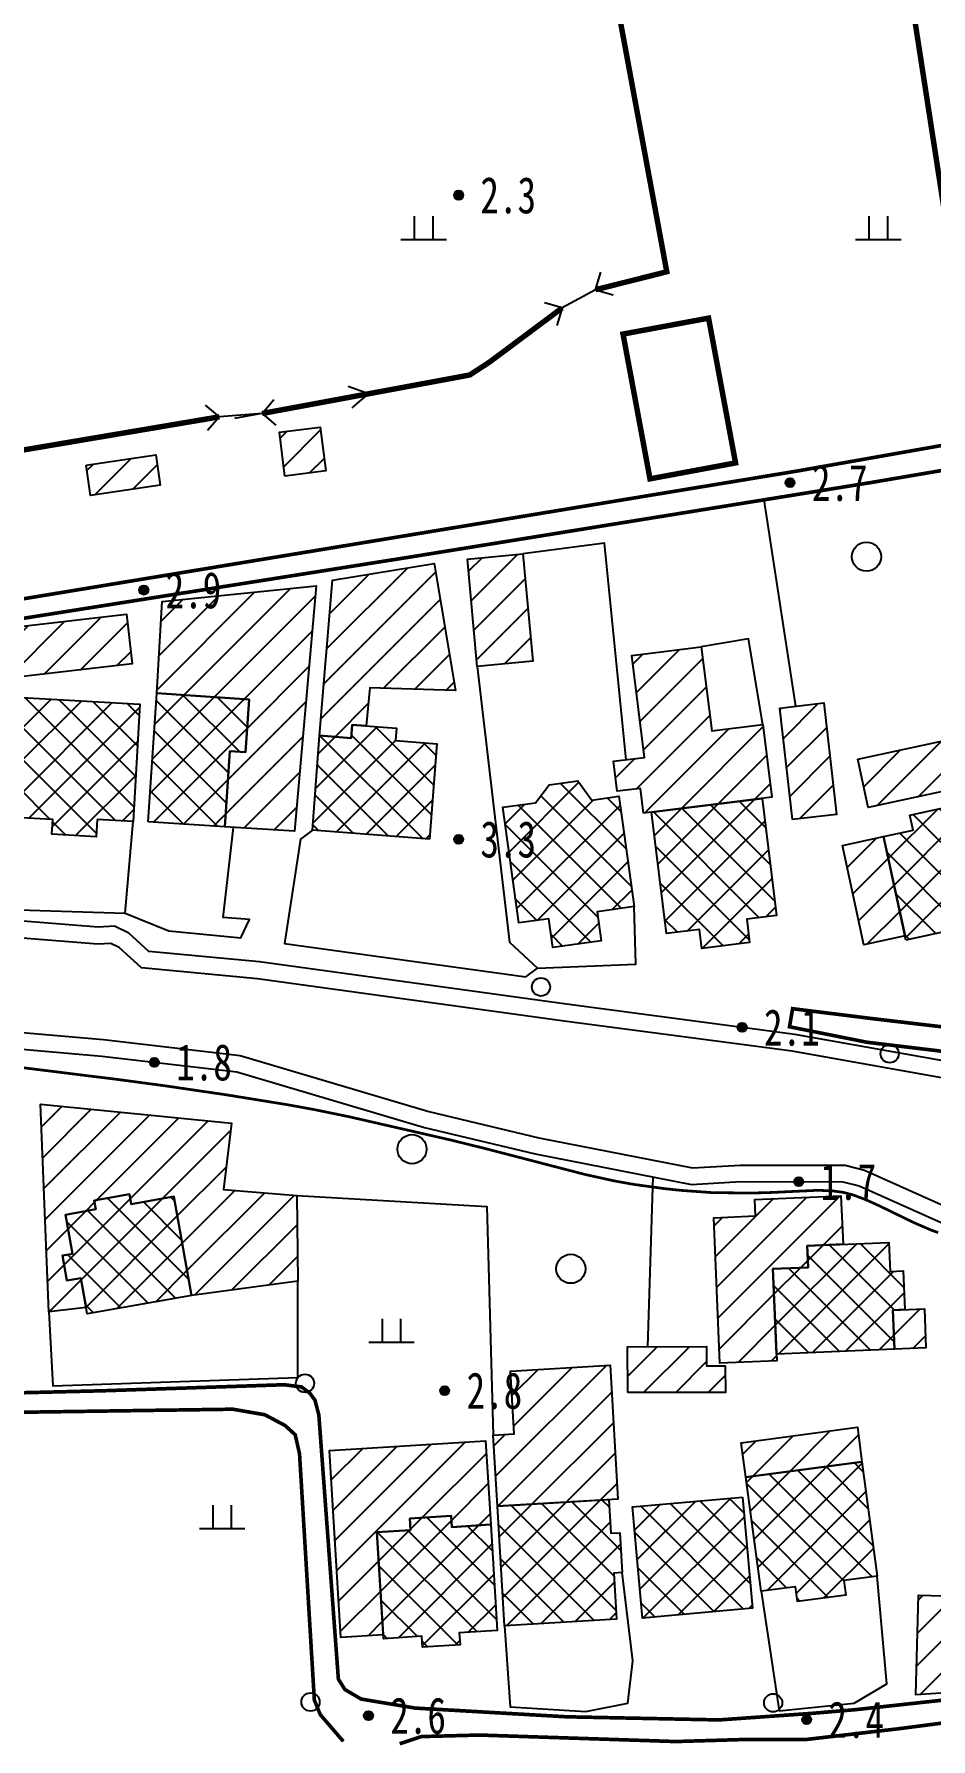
# Model space of a CAD drawing. Header units: metres. Extents: x 494039 to 619385, y 3351420 to 3402703.
# Drawn here: x 589302.3 to 589400.9, y 3392896.5 to 3393084 of the extents above; entities that cross this region are included whole.
import ezdxf
from ezdxf.enums import TextEntityAlignment as Align

# ---------------------------------------------------------------- set-up
doc = ezdxf.new("R2010")
doc.units = ezdxf.units.M
for name, pattern in [('2180', [0]), ('2430', [0]), ('2450', [0]), ('8522', [0]), ('9610', [0])]:
    doc.linetypes.add(name, pattern=pattern)
for name, color, linetype in [('210100', 130, 'Continuous'), ('220200', 130, 'Continuous'), ('220900', 130, '2180'), ('261301', 141, 'Continuous'), ('310300', 8, 'Continuous'), ('310500', 8, 'Continuous'), ('380201', 8, '2430'), ('380202', 8, '2450'), ('420500', 8, 'Continuous'), ('510301', 8, 'Continuous'), ('720100', 8, 'Continuous'), ('760202', 8, '8522'), ('810100', 8, '9610'), ('810302', 8, 'Continuous'), ('810501', 8, 'Continuous')]:
    doc.layers.add(name, color=color, linetype=linetype)
doc.layers.add('710101', color=8, linetype='Continuous', lineweight=0)
pattern_1 = [(45, (0, 0), (-1.767766953, 1.767766953), []), (135, (0, 0), (-1.767766953, -1.767766953), [])]
pattern_2 = [(45, (0, 0), (-1.767766953, 1.767766953), [])]

# ---------------------------------------------------------------- blocks, each defined once
blk = doc.blocks.new('gc170')
at = {"linetype": 'Continuous'}
blk.add_circle((0, 0), 0.5, dxfattribs=at)
blk = doc.blocks.new('gu')
at = {"flags": 128}
for points in [[(3.75, 0), (-3.75, 0)], [(2.711, -0.6), (3.75, 0), (3.75, 0), (2.711, 0.6)]]:
    blk.add_lwpolyline(points, dxfattribs=at)
blk = doc.blocks.new('p_point')
for radius in [0.25, 0.2, 0.15, 0.1, 0.05]:
    blk.add_circle((0, 0), radius)
blk.add_point((0, 0))
blk = doc.blocks.new('vm')
at = {"linetype": 'Continuous'}
for p, q in [((-0.5, 0), (-0.5, 1.3)), ((0.5, 1.3), (0.5, 0)), ((1.25, 0), (-1.25, 0))]:
    blk.add_line(p, q, dxfattribs=at)
blk = doc.blocks.new('v1')
blk.add_circle((0, 0), 0.8)
blk = doc.blocks.new('1-3&1-4')
at = {"layer": '310300', "linetype": 'Continuous'}
h = blk.add_hatch(dxfattribs=at)
h.set_pattern_fill('ANSI31', color=8, scale=20, style=0)
h.set_pattern_definition(pattern_2)
h.paths.add_polyline_path([(589329.8661, 3393035.3798), (589329.2613, 3393040.211), (589333.755, 3393040.7736), (589334.3599, 3393035.9424)])
h = blk.add_hatch(dxfattribs=at)
h.set_pattern_fill('ANSI31', color=8, scale=20, style=0)
h.set_pattern_definition(pattern_2)
h.paths.add_polyline_path([(589308.0042, 3393036.5633), (589315.6514, 3393037.7011), (589316.1441, 3393034.3897), (589308.4969, 3393033.2519)])
h = blk.add_hatch(dxfattribs=at)
h.set_pattern_fill('ANSI31', color=8, scale=20, style=0)
h.set_pattern_definition(pattern_2)
h.paths.add_polyline_path([(589351.0248, 3393014.4467), (589349.9325, 3393026.2498), (589356.028, 3393026.8139), (589357.1204, 3393015.0108)])
h = blk.add_hatch(dxfattribs=at)
h.set_pattern_fill('ANSI31', color=8, scale=20, style=0)
h.set_pattern_definition(pattern_2)
h.paths.add_polyline_path([(589333.6737, 3393006.8257), (589335.1087, 3393023.9418), (589346.2657, 3393025.7736), (589348.6205, 3393011.7747), (589339.2021, 3393012.0785), (589338.7829, 3393007.8927), (589337.2739, 3393008.0063), (589337.1652, 3393006.5627)])
h = blk.add_hatch(dxfattribs=at)
h.set_pattern_fill('ANSI31', color=8, scale=20, style=0)
h.set_pattern_definition(pattern_2)
h.paths.add_polyline_path([(589315.7759, 3393011.4857), (589316.3578, 3393021.5875), (589333.2825, 3393023.3136), (589330.92, 3392996.3069), (589323.238, 3392996.7901), (589323.7968, 3393005.1122), (589325.5275, 3393004.996), (589325.9176, 3393010.8046)])
h = blk.add_hatch(dxfattribs=at)
h.set_pattern_fill('ANSI31', color=8, scale=20, style=0)
h.set_pattern_definition(pattern_2)
h.paths.add_polyline_path([(589297.213, 3393018.4439), (589312.452, 3393020.1888), (589313.0782, 3393014.7201), (589297.8392, 3393012.9752)])
h = blk.add_hatch(dxfattribs=at)
h.set_pattern_fill('ANSI31', color=8, scale=20, style=0)
h.set_pattern_definition(pattern_2)
h.paths.add_polyline_path([(589369.31, 3392998.3092), (589368.9741, 3393001.0169), (589366.4165, 3393000.6995), (589366.007, 3393004.0002), (589369.4132, 3393004.4228), (589368.0198, 3393015.6533), (589375.6615, 3393016.6014), (589376.81, 3393007.3447), (589382.4365, 3393008.0428), (589383.4269, 3393000.0607)])
h = blk.add_hatch(dxfattribs=at)
h.set_pattern_fill('ANSI31', color=8, scale=20, style=0)
h.set_pattern_definition(pattern_2)
h.paths.add_polyline_path([(589385.6912, 3392997.6054), (589384.2843, 3393009.8599), (589389.14, 3393010.4174), (589390.547, 3392998.1629)])
h = blk.add_hatch(dxfattribs=at)
h.set_pattern_fill('ANSI31', color=8, scale=20, style=0)
h.set_pattern_definition(pattern_2)
h.paths.add_polyline_path([(589392.8703, 3393004.2449), (589404.7896, 3393006.7946), (589405.927, 3393001.4773), (589394.0077, 3392998.9276)])
h = blk.add_hatch(dxfattribs=at)
h.set_pattern_fill('ANSI31', color=8, scale=20, style=0)
h.set_pattern_definition(pattern_2)
h.paths.add_polyline_path([(589398.0677, 3392984.8084), (589393.5485, 3392983.8291), (589391.1856, 3392994.7334), (589395.7048, 3392995.7127)])
h = blk.add_hatch(dxfattribs=at)
h.set_pattern_fill('ANSI31', color=8, scale=20, style=0)
h.set_pattern_definition(pattern_2)
h.paths.add_polyline_path([(589308.0004, 3392943.9155), (589303.8932, 3392943.4556), (589302.9897, 3392966.2776), (589323.9729, 3392964.2092), (589323.1236, 3392956.9017), (589331.1748, 3392956.2396), (589331.2721, 3392946.8157), (589319.576, 3392945.2465), (589317.6505, 3392956.1313), (589312.9598, 3392955.3015), (589312.7691, 3392956.3793), (589308.894, 3392955.6938), (589309.0664, 3392954.7191), (589305.7326, 3392954.1293), (589306.4924, 3392949.8344), (589305.3925, 3392949.6398), (589305.8795, 3392946.8871), (589307.4263, 3392947.1607)])
h = blk.add_hatch(dxfattribs=at)
h.set_pattern_fill('ANSI31', color=8, scale=20, style=0)
h.set_pattern_definition(pattern_2)
h.paths.add_polyline_path([(589387.3009, 3392950.7003), (589387.402, 3392948.3248), (589383.5341, 3392948.1601), (589383.9639, 3392938.0629), (589377.703, 3392937.7964), (589377.0221, 3392953.7927), (589381.6346, 3392953.9891), (589381.5575, 3392955.7998), (589391.0205, 3392956.2026), (589391.2476, 3392950.8683)])
h = blk.add_hatch(dxfattribs=at)
h.set_pattern_fill('ANSI31', color=8, scale=20, style=0)
h.set_pattern_definition(pattern_2)
h.paths.add_polyline_path([(589396.7338, 3392943.6268), (589400.189, 3392943.7738), (589400.3719, 3392939.4768), (589396.9167, 3392939.3298)])
h = blk.add_hatch(dxfattribs=at)
h.set_pattern_fill('ANSI31', color=8, scale=20, style=0)
h.set_pattern_definition(pattern_2)
h.paths.add_polyline_path([(589367.5694, 3392934.5545), (589367.5552, 3392939.5862), (589376.2411, 3392939.6108), (589376.247, 3392937.5048), (589378.3022, 3392937.5106), (589378.3105, 3392934.5849)])
h = blk.add_hatch(dxfattribs=at)
h.set_pattern_fill('ANSI31', color=8, scale=20, style=0)
h.set_pattern_definition(pattern_2)
h.paths.add_polyline_path([(589353.2319, 3392922.0496), (589352.7671, 3392929.8789), (589355.0836, 3392930.0164), (589354.6735, 3392936.9248), (589365.6176, 3392937.5745), (589366.4926, 3392922.8369)])
h = blk.add_hatch(dxfattribs=at)
h.set_pattern_fill('ANSI31', color=8, scale=20, style=0)
h.set_pattern_definition(pattern_2)
h.paths.add_polyline_path([(589340.6623, 3392907.9172), (589336.0306, 3392907.6301), (589334.7559, 3392928.1972), (589351.9304, 3392929.2616), (589352.5021, 3392920.0365), (589348.2227, 3392919.7713), (589348.1465, 3392921.0004), (589343.591, 3392920.7181), (589343.6705, 3392919.4359), (589339.9627, 3392919.2061)])
h = blk.add_hatch(dxfattribs=at)
h.set_pattern_fill('ANSI31', color=8, scale=20, style=0)
h.set_pattern_definition(pattern_2)
h.paths.add_polyline_path([(589380.5661, 3392925.2414), (589380.0607, 3392929.0344), (589392.8265, 3392930.7356), (589393.3319, 3392926.9426)])
h = blk.add_hatch(dxfattribs=at)
h.set_pattern_fill('ANSI31', color=8, scale=20, style=0)
h.set_pattern_definition(pattern_2)
h.paths.add_polyline_path([(589407.7996, 3392906.7628), (589408.738, 3392906.738), (589408.6112, 3392901.9415), (589399.2467, 3392901.312), (589399.5365, 3392912.2773), (589407.9395, 3392912.0553)])
at = {"layer": '310500', "linetype": 'Continuous'}
h = blk.add_hatch(dxfattribs=at)
h.set_pattern_fill('ANSI37', color=8, scale=20, style=0)
h.set_pattern_definition(pattern_1)
h.paths.add_polyline_path([(589309.2137, 3392997.6042), (589309.1084, 3392995.7036), (589304.2313, 3392995.9739), (589304.3214, 3392997.6), (589300.2102, 3392997.8279), (589300.9414, 3393011.0205), (589313.8899, 3393010.3028), (589313.1739, 3392997.3847)])
h = blk.add_hatch(dxfattribs=at)
h.set_pattern_fill('ANSI37', color=8, scale=20, style=0)
h.set_pattern_definition(pattern_1)
h.paths.add_polyline_path([(589314.8269, 3392997.3549), (589315.7759, 3393011.4857), (589325.9176, 3393010.8046), (589325.5275, 3393004.996), (589323.7968, 3393005.1122), (589323.238, 3392996.7901)])
h = blk.add_hatch(dxfattribs=at)
h.set_pattern_fill('ANSI37', color=8, scale=20, style=0)
h.set_pattern_definition(pattern_1)
h.paths.add_polyline_path([(589345.7782, 3392995.452), (589332.8902, 3392996.4228), (589333.6737, 3393006.8257), (589337.1652, 3393006.5627), (589337.2739, 3393008.0063), (589342.1405, 3393007.6398), (589342.0375, 3393006.2725), (589346.5675, 3393005.9313)])
h = blk.add_hatch(dxfattribs=at)
h.set_pattern_fill('ANSI37', color=8, scale=20, style=0)
h.set_pattern_definition(pattern_1)
h.paths.add_polyline_path([(589368.2724, 3392988.0273), (589364.2111, 3392987.4603), (589364.6577, 3392984.2615), (589359.3387, 3392983.5189), (589358.8968, 3392986.6843), (589355.6013, 3392986.2242), (589353.8261, 3392998.9396), (589357.4222, 3392999.4416), (589358.9267, 3393001.3972), (589362.0848, 3393001.8381), (589363.6093, 3392999.7432), (589366.5789, 3393000.1577)])
h = blk.add_hatch(dxfattribs=at)
h.set_pattern_fill('ANSI37', color=8, scale=20, style=0)
h.set_pattern_definition(pattern_1)
h.paths.add_polyline_path([(589382.3412, 3392999.926), (589383.9414, 3392987.0288), (589380.6499, 3392986.6204), (589380.967, 3392984.0648), (589375.7351, 3392983.4157), (589375.477, 3392985.4955), (589371.8343, 3392985.0436), (589370.1751, 3392998.4166)])
h = blk.add_hatch(dxfattribs=at)
h.set_pattern_fill('ANSI37', color=8, scale=20, style=0)
h.set_pattern_definition(pattern_1)
h.paths.add_polyline_path([(589398.1706, 3392984.3337), (589395.7048, 3392995.7127), (589398.9547, 3392996.4169), (589398.5938, 3392998.0823), (589402.9672, 3392999.03), (589403.3068, 3392997.4627), (589408.0872, 3392998.4986), (589410.5743, 3392987.0215)])
h = blk.add_hatch(dxfattribs=at)
h.set_pattern_fill('ANSI37', color=8, scale=20, style=0)
h.set_pattern_definition(pattern_1)
h.paths.add_polyline_path([(589309.0664, 3392954.7191), (589308.894, 3392955.6938), (589312.7691, 3392956.3793), (589312.9598, 3392955.3015), (589317.6505, 3392956.1313), (589319.576, 3392945.2465), (589308.1233, 3392943.2206), (589307.4263, 3392947.1607), (589305.8795, 3392946.8871), (589305.3925, 3392949.6398), (589306.4924, 3392949.8344), (589305.7326, 3392954.1293)])
h = blk.add_hatch(dxfattribs=at)
h.set_pattern_fill('ANSI37', color=8, scale=20, style=0)
h.set_pattern_definition(pattern_1)
h.paths.add_polyline_path([(589383.9335, 3392938.7771), (589383.5341, 3392948.1601), (589387.402, 3392948.3248), (589387.3009, 3392950.7003), (589396.2846, 3392951.0827), (589396.4213, 3392947.8727), (589397.8713, 3392947.9344), (589398.0523, 3392943.6829), (589396.7338, 3392943.6268), (589396.9167, 3392939.3298)])
h = blk.add_hatch(dxfattribs=at)
h.set_pattern_fill('ANSI37', color=8, scale=20, style=0)
h.set_pattern_definition(pattern_1)
h.paths.add_polyline_path([(589395.0086, 3392914.3607), (589391.3406, 3392913.8719), (589391.5517, 3392912.2874), (589386.2366, 3392911.5791), (589386.0196, 3392913.2075), (589382.237, 3392912.7034), (589380.5661, 3392925.2414), (589393.3319, 3392926.9426)])
h = blk.add_hatch(dxfattribs=at)
h.set_pattern_fill('ANSI37', color=8, scale=20, style=0)
h.set_pattern_definition(pattern_1)
h.paths.add_polyline_path([(589365.5065, 3392922.7784), (589365.7258, 3392919.0854), (589366.7118, 3392919.144), (589366.972, 3392914.7624), (589366.0245, 3392914.7061), (589366.3257, 3392909.633), (589354.0125, 3392908.902), (589353.2319, 3392922.0496)])
h = blk.add_hatch(dxfattribs=at)
h.set_pattern_fill('ANSI37', color=8, scale=20, style=0)
h.set_pattern_definition(pattern_1)
h.paths.add_polyline_path([(589380.2068, 3392923.0578), (589381.302, 3392910.8248), (589369.1837, 3392909.7399), (589368.0886, 3392921.9729)])
h = blk.add_hatch(dxfattribs=at)
h.set_pattern_fill('ANSI37', color=8, scale=20, style=0)
h.set_pattern_definition(pattern_1)
h.paths.add_polyline_path([(589343.6705, 3392919.4359), (589343.591, 3392920.7181), (589348.1465, 3392921.0004), (589348.2227, 3392919.7713), (589352.5021, 3392920.0365), (589353.2232, 3392908.4025), (589349.0412, 3392908.1433), (589349.1237, 3392906.812), (589344.9849, 3392906.5555), (589344.9109, 3392907.749), (589340.689, 3392907.4873), (589339.9627, 3392919.2061)])
at = {"layer": '210100', "color": 141, "linetype": 'Continuous', "elevation": 0.8, "flags": 128}
for points in [[(589510.516, 3393007.404), (589500.5231, 3393001.1426), (589495.9551, 3392997.1046), (589495.5778, 3392994.4611), (589494.4393, 3392992.5208), (589492.3335, 3392990.4268), (589489.6588, 3392988.9132), (589480.3337, 3392984.3412), (589457.213, 3392977.214), (589440.2858, 3392972.9045), (589426.0203, 3392970.1195), (589414.0274, 3392968.1206), (589408.2839, 3392968.0883), (589385.6692, 3392972.1039), (589360.5878, 3392975.4289), (589326.8408, 3392980.0624), (589314.0804, 3392981.2744), (589311.6333, 3392983.5277), (589310.7356, 3392983.9714), (589309.2904, 3392983.8887), (589285.3005, 3392985.7838)], [(589281.4488, 3392975.8623), (589309.8935, 3392973.3845), (589324.9538, 3392971.6338), (589345.6999, 3392965.4784), (589357.7853, 3392962.5935), (589374.6893, 3392959.2906), (589379.9555, 3392959.5918), (589391.4726, 3392959.5694), (589393.6185, 3392959.0162), (589403.7722, 3392954.4852)]]:
    blk.add_lwpolyline(points, dxfattribs=at)
at = {"layer": '220200', "color": 141, "linetype": 'Continuous', "const_width": 0.6, "flags": 128}
for points in [[(589364.0303, 3393055.8801), (589371.8635, 3393057.8528), (589366.4284, 3393087.1805), (589366.5861, 3393088.3381), (589367.5066, 3393088.8404), (589381.8026, 3393090.9848)], [(589287.4579, 3393024.8384), (589286.6119, 3393032.1065), (589298.1528, 3393033.4674), (589297.5852, 3393037.655), (589322.6575, 3393041.8958)]]:
    blk.add_lwpolyline(points, dxfattribs=at)
at = {"layer": '220200', "color": 141, "linetype": 'Continuous', "const_width": 0.6, "elevation": 2.8897, "flags": 128}
blk.add_lwpolyline([(589327.359, 3393042.2653), (589350.1796, 3393046.4957), (589352.3712, 3393047.9199), (589360.3481, 3393053.871)], dxfattribs=at)
at = {"layer": '220900', "color": 141, "linetype": 'Continuous'}
for p, q in [((589364.0303, 3393055.8801), (589364.5944, 3393057.7989)), ((589364.0303, 3393055.8801), (589365.9491, 3393055.316)), ((589360.3481, 3393053.871), (589358.4293, 3393054.4351)), ((589360.3481, 3393053.871), (589359.784, 3393051.9522)), ((589327.359, 3393042.2653), (589328.6581, 3393043.786)), ((589322.6575, 3393041.8958), (589321.1368, 3393043.1949)), ((589322.6575, 3393041.8958), (589321.3584, 3393040.3751)), ((589327.359, 3393042.2653), (589328.8797, 3393040.9662))]:
    blk.add_line(p, q, dxfattribs=at)
at = {"layer": '220900', "color": 141, "linetype": '2180', "elevation": 3.0618, "flags": 128}
for points in [[(589364.0303, 3393055.8801), (589360.3481, 3393053.871)], [(589327.359, 3393042.2653), (589322.6575, 3393041.8958)]]:
    blk.add_lwpolyline(points, dxfattribs=at)
at = {"layer": '310300', "color": 8, "linetype": 'Continuous', "flags": 128}
for points, elevation in [([(589329.8661, 3393035.3798), (589329.2613, 3393040.211), (589333.755, 3393040.7736), (589334.3599, 3393035.9424)], 4.3642), ([(589308.0042, 3393036.5633), (589315.6514, 3393037.7011), (589316.1441, 3393034.3897), (589308.4969, 3393033.2519)], 4.0965), ([(589351.0248, 3393014.4467), (589349.9325, 3393026.2498), (589356.028, 3393026.8139), (589357.1204, 3393015.0108)], 6.7077), ([(589333.6737, 3393006.8257), (589335.1087, 3393023.9418), (589346.2657, 3393025.7736), (589348.6205, 3393011.7747), (589339.2021, 3393012.0785), (589338.7829, 3393007.8927), (589337.2739, 3393008.0063), (589337.1652, 3393006.5627)], 6.7523), ([(589315.7759, 3393011.4857), (589316.3578, 3393021.5875), (589333.2825, 3393023.3136), (589330.92, 3392996.3069), (589323.238, 3392996.7901), (589323.7968, 3393005.1122), (589325.5275, 3393004.996), (589325.9176, 3393010.8046)], 6.7523), ([(589369.31, 3392998.3092), (589368.9741, 3393001.0169), (589366.4165, 3393000.6995), (589366.007, 3393004.0002), (589369.4132, 3393004.4228), (589368.0198, 3393015.6533), (589375.6615, 3393016.6014), (589376.81, 3393007.3447), (589382.4365, 3393008.0428), (589383.4269, 3393000.0607)], 6.9754), ([(589392.8703, 3393004.2449), (589404.7896, 3393006.7946), (589405.927, 3393001.4773), (589394.0077, 3392998.9276)], 7.1226), ([(589398.0677, 3392984.8084), (589393.5485, 3392983.8291), (589391.1856, 3392994.7334), (589395.7048, 3392995.7127)], 6.9754), ([(589387.3009, 3392950.7003), (589387.402, 3392948.3248), (589383.5341, 3392948.1601), (589383.9639, 3392938.0629), (589377.703, 3392937.7964), (589377.0221, 3392953.7927), (589381.6346, 3392953.9891), (589381.5575, 3392955.7998), (589391.0205, 3392956.2026), (589391.2476, 3392950.8683)], 6.6903), ([(589396.7338, 3392943.6268), (589400.189, 3392943.7738), (589400.3719, 3392939.4768), (589396.9167, 3392939.3298)], 6.6903), ([(589367.5694, 3392934.5545), (589367.5552, 3392939.5862), (589376.2411, 3392939.6108), (589376.247, 3392937.5048), (589378.3022, 3392937.5106), (589378.3105, 3392934.5849)], 6.6903), ([(589353.2319, 3392922.0496), (589352.7671, 3392929.8789), (589355.0836, 3392930.0164), (589354.6735, 3392936.9248), (589365.6176, 3392937.5745), (589366.4926, 3392922.8369)], 6.6903), ([(589340.6623, 3392907.9172), (589336.0306, 3392907.6301), (589334.7559, 3392928.1972), (589351.9304, 3392929.2616), (589352.5021, 3392920.0365), (589348.2227, 3392919.7713), (589348.1465, 3392921.0004), (589343.591, 3392920.7181), (589343.6705, 3392919.4359), (589339.9627, 3392919.2061)], 6.6903), ([(589380.5661, 3392925.2414), (589380.0607, 3392929.0344), (589392.8265, 3392930.7356), (589393.3319, 3392926.9426)], 6.6903), ([(589407.7996, 3392906.7628), (589408.738, 3392906.738), (589408.6112, 3392901.9415), (589399.2467, 3392901.312), (589399.5365, 3392912.2773), (589407.9395, 3392912.0553)], 6.4226)]:
    blk.add_lwpolyline(points, close=True, dxfattribs=dict(at, elevation=elevation))
for points in [[(589297.213, 3393018.4439), (589312.452, 3393020.1888), (589313.0782, 3393014.7201), (589297.8392, 3393012.9752)], [(589385.6912, 3392997.6054), (589384.2843, 3393009.8599), (589389.14, 3393010.4174), (589390.547, 3392998.1629)], [(589308.0004, 3392943.9155), (589303.8932, 3392943.4556), (589302.9897, 3392966.2776), (589323.9729, 3392964.2092), (589323.1236, 3392956.9017), (589331.1748, 3392956.2396), (589331.2721, 3392946.8157), (589319.576, 3392945.2465), (589317.6505, 3392956.1313), (589312.9598, 3392955.3015), (589312.7691, 3392956.3793), (589308.894, 3392955.6938), (589309.0664, 3392954.7191), (589305.7326, 3392954.1293), (589306.4924, 3392949.8344), (589305.3925, 3392949.6398), (589305.8795, 3392946.8871), (589307.4263, 3392947.1607)]]:
    blk.add_lwpolyline(points, close=True, dxfattribs=at)
at = {"layer": '310500', "color": 8, "linetype": 'Continuous', "flags": 128}
for points, elevation in [([(589309.2137, 3392997.6042), (589309.1084, 3392995.7036), (589304.2313, 3392995.9739), (589304.3214, 3392997.6), (589300.2102, 3392997.8279), (589300.9414, 3393011.0205), (589313.8899, 3393010.3028), (589313.1739, 3392997.3847)], 14.2397), ([(589314.8269, 3392997.3549), (589315.7759, 3393011.4857), (589325.9176, 3393010.8046), (589325.5275, 3393004.996), (589323.7968, 3393005.1122), (589323.238, 3392996.7901)], 14.2665), ([(589345.7782, 3392995.452), (589332.8902, 3392996.4228), (589333.6737, 3393006.8257), (589337.1652, 3393006.5627), (589337.2739, 3393008.0063), (589342.1405, 3393007.6398), (589342.0375, 3393006.2725), (589346.5675, 3393005.9313)], 13.9988), ([(589368.2724, 3392988.0273), (589364.2111, 3392987.4603), (589364.6577, 3392984.2615), (589359.3387, 3392983.5189), (589358.8968, 3392986.6843), (589355.6013, 3392986.2242), (589353.8261, 3392998.9396), (589357.4222, 3392999.4416), (589358.9267, 3393001.3972), (589362.0848, 3393001.8381), (589363.6093, 3392999.7432), (589366.5789, 3393000.1577)], 13.7478), ([(589382.3412, 3392999.926), (589383.9414, 3392987.0288), (589380.6499, 3392986.6204), (589380.967, 3392984.0648), (589375.7351, 3392983.4157), (589375.477, 3392985.4955), (589371.8343, 3392985.0436), (589370.1751, 3392998.4166)], 10.9372), ([(589398.1706, 3392984.3337), (589395.7048, 3392995.7127), (589398.9547, 3392996.4169), (589398.5938, 3392998.0823), (589402.9672, 3392999.03), (589403.3068, 3392997.4627), (589408.0872, 3392998.4986), (589410.5743, 3392987.0215)], 13.6733), ([(589309.0664, 3392954.7191), (589308.894, 3392955.6938), (589312.7691, 3392956.3793), (589312.9598, 3392955.3015), (589317.6505, 3392956.1313), (589319.576, 3392945.2465), (589308.1233, 3392943.2206), (589307.4263, 3392947.1607), (589305.8795, 3392946.8871), (589305.3925, 3392949.6398), (589306.4924, 3392949.8344), (589305.7326, 3392954.1293)], 12.988), ([(589383.9335, 3392938.7771), (589383.5341, 3392948.1601), (589387.402, 3392948.3248), (589387.3009, 3392950.7003), (589396.2846, 3392951.0827), (589396.4213, 3392947.8727), (589397.8713, 3392947.9344), (589398.0523, 3392943.6829), (589396.7338, 3392943.6268), (589396.9167, 3392939.3298)], 11.3967), ([(589395.0086, 3392914.3607), (589391.3406, 3392913.8719), (589391.5517, 3392912.2874), (589386.2366, 3392911.5791), (589386.0196, 3392913.2075), (589382.237, 3392912.7034), (589380.5661, 3392925.2414), (589393.3319, 3392926.9426)], 13.6683), ([(589365.5065, 3392922.7784), (589365.7258, 3392919.0854), (589366.7118, 3392919.144), (589366.972, 3392914.7624), (589366.0245, 3392914.7061), (589366.3257, 3392909.633), (589354.0125, 3392908.902), (589353.2319, 3392922.0496)], 13.8978), ([(589380.2068, 3392923.0578), (589381.302, 3392910.8248), (589369.1837, 3392909.7399), (589368.0886, 3392921.9729)], 13.8978), ([(589343.6705, 3392919.4359), (589343.591, 3392920.7181), (589348.1465, 3392921.0004), (589348.2227, 3392919.7713), (589352.5021, 3392920.0365), (589353.2232, 3392908.4025), (589349.0412, 3392908.1433), (589349.1237, 3392906.812), (589344.9849, 3392906.5555), (589344.9109, 3392907.749), (589340.689, 3392907.4873), (589339.9627, 3392919.2061)], 13.9169)]:
    blk.add_lwpolyline(points, close=True, dxfattribs=dict(at, elevation=elevation))
at = {"layer": '380201', "color": 8, "linetype": '2430', "const_width": 0.6, "flags": 128}
blk.add_lwpolyline([(589411.3439, 3393064.2672), (589406.8736, 3393091.9342), (589398.2399, 3393091.3508), (589402.825, 3393061.7036)], close=True, dxfattribs=at)
at = {"layer": '380201', "color": 8, "linetype": '2430', "const_width": 0.6, "elevation": 5.1172, "flags": 128}
blk.add_lwpolyline([(589367.0514, 3393051.0018), (589370.0161, 3393035.0744), (589379.425, 3393036.8257), (589376.4602, 3393052.7532)], close=True, dxfattribs=at)
at = {"layer": '380202', "color": 8, "linetype": '2450', "flags": 128}
for points in [[(589367.4108, 3393004.1743), (589365.0267, 3393027.9862), (589356.028, 3393026.8139)], [(589351.0248, 3393014.4467), (589354.5682, 3392984.1033), (589357.6524, 3392981.251), (589368.4525, 3392981.6687), (589368.2724, 3392988.0273)], [(589332.8902, 3392996.4228), (589331.5614, 3392995.4501), (589329.8282, 3392983.9644), (589356.3771, 3392980.3021), (589357.6524, 3392981.251)], [(589303.8932, 3392943.4556), (589304.3504, 3392935.2823), (589331.3011, 3392936.231), (589331.2721, 3392946.8157)], [(589354.0125, 3392908.902), (589354.6334, 3392899.9832), (589362.9473, 3392899.4797), (589367.5777, 3392900.4077), (589368.1183, 3392905.0473), (589366.972, 3392914.7624)], [(589382.237, 3392912.7034), (589384.2305, 3392899.5489), (589392.4676, 3392900.4034), (589396.0505, 3392902.5297), (589395.0086, 3392914.3607)]]:
    blk.add_lwpolyline(points, dxfattribs=at)
for points, elevation in [([(589382.4365, 3393008.0428), (589380.865, 3393017.4891), (589375.6615, 3393016.6014)], 5.9492), ([(589290.1468, 3393015.8459), (589286.3949, 3393015.2525), (589286.4143, 3393002.8545), (589289.1153, 3393002.4853), (589288.8433, 3392988.7941), (589288.904, 3392988.0363), (589312.3064, 3392987.3095), (589313.1739, 3392997.3847)], 4.767), ([(589312.3064, 3392987.3095), (589317.0875, 3392985.3477), (589325.0258, 3392984.5796), (589325.9582, 3392986.5832), (589323.0605, 3392986.8248), (589324.1979, 3392996.7297)], 4.8785)]:
    blk.add_lwpolyline(points, dxfattribs=dict(at, elevation=elevation))
at = {"layer": '420500', "color": 8, "linetype": 'Continuous', "const_width": 0.4, "flags": 128}
for points in [[(589251.9972, 3393013.7719), (589254.3961, 3393014.0811), (589289.2262, 3393019.9164), (589386.1388, 3393035.9217), (589414.6596, 3393040.9647), (589447.6401, 3393048.0125), (589453.9952, 3393048.0565), (589459.6075, 3393046.8343), (589467.1936, 3393046.2787), (589470.2229, 3393046.4518), (589472.2652, 3393047.443), (589473.764, 3393048.7526), (589474.7724, 3393050.4712), (589476.6737, 3393055.0424), (589478.6902, 3393058.4792), (589482.5367, 3393062.5454), (589486.1773, 3393065.6384), (589496.7599, 3393071.2274), (589505.3949, 3393074.3155), (589518.2872, 3393078.4346), (589526.7482, 3393080.4061), (589558.4618, 3393083.2175)], [(589405.0256, 3393036.4896), (589394.2752, 3393034.6597), (589343.1048, 3393026.3874), (589298.7289, 3393019.3552)], [(589478.2963, 3392988.6783), (589463.9784, 3392983.6023), (589456.2559, 3392980.5951), (589426.607, 3392973.4212), (589418.573, 3392972.175), (589412.9277, 3392971.4732), (589408.3565, 3392971.3574), (589393.8744, 3392973.0967), (589385.3586, 3392974.7994), (589385.7025, 3392976.7856), (589394.9756, 3392975.6338), (589407.6142, 3392974.1501), (589414.6865, 3392974.38), (589433.0632, 3392976.9173), (589452.527, 3392981.9197), (589455.2904, 3392983.6731), (589456.063, 3392984.6788), (589456.365, 3392985.5046), (589457.2515, 3392989.1197), (589453.4876, 3393014.841)], [(589475.7843, 3392915.9353), (589443.2324, 3392906.4169), (589423.4024, 3392901.7222), (589410.464, 3392899.2789), (589397.2216, 3392897.5614), (589387.2281, 3392896.4009), (589380.099, 3392896.3874), (589372.8507, 3392896.1704), (589351.2647, 3392896.8849), (589344.8673, 3392896.7164), (589342.4859, 3392895.9248)], [(589336.285, 3392896.1874), (589333.7529, 3392899.1312), (589333.1018, 3392900.7276), (589331.4725, 3392927.816), (589330.9963, 3392929.9172), (589329.888, 3392930.9317), (589327.6622, 3392932.1155), (589324.1286, 3392932.7292), (589294.8005, 3392932.3057)], [(589277.3028, 3392933.9629), (589309.8945, 3392934.7575), (589329.7798, 3392935.4211), (589331.6856, 3392935.1794), (589332.5997, 3392934.4975), (589333.1692, 3392933.726), (589333.5964, 3392932.0899), (589335.7422, 3392903.043), (589336.456, 3392901.895), (589338.2486, 3392900.8437), (589344.1658, 3392899.853), (589360.86, 3392898.8917), (589377.6166, 3392898.5494), (589387.8303, 3392899.2711), (589392.6163, 3392899.6778), (589408.1434, 3392901.3684), (589416.7705, 3392902.5091), (589435.8363, 3392906.8672), (589456.0178, 3392913.1253), (589474.2378, 3392919.3322)]]:
    blk.add_lwpolyline(points, dxfattribs=at)
at = {"layer": '710101', "color": 8, "linetype": 'Continuous', "const_width": 0.3, "elevation": 2, "flags": 128}
blk.add_lwpolyline([(589401.7167, 3392952.1495), (589400.8799, 3392952.4562), (589399.0017, 3392953.2709), (589395.261, 3392955.0916), (589393.7338, 3392955.7838), (589392.3652, 3392956.2962), (589391.2498, 3392956.588), (589390.0252, 3392956.7562), (589388.4009, 3392956.808), (589383.0748, 3392956.5576), (589381.0522, 3392956.5067), (589376.8541, 3392956.5556), (589373.3989, 3392956.8025), (589371.5515, 3392957.0005), (589368.2787, 3392957.4528), (589366.148, 3392957.8301), (589362.8504, 3392958.5567), (589352.1481, 3392961.3367), (589348.1876, 3392962.322), (589336.9248, 3392964.9016), (589333.1536, 3392965.6767), (589330.193, 3392966.2177), (589323.3894, 3392967.3179), (589316.5695, 3392968.3199), (589311.5097, 3392968.9975), (589299.6897, 3392970.4656)], dxfattribs=at)
at = {"layer": '760202', "color": 8, "linetype": '8522', "flags": 128}
for points in [[(589508.031, 3393008.7905), (589499.3527, 3393002.6165), (589494.1922, 3392998.0547), (589493.7695, 3392995.093), (589492.9415, 3392993.6818), (589491.1877, 3392991.9379), (589488.7815, 3392990.5762), (589479.639, 3392986.0937), (589456.704, 3392979.0237), (589439.8735, 3392974.7389), (589425.6857, 3392971.9691), (589413.8666, 3392969.9992), (589408.4443, 3392969.9687), (589385.9571, 3392973.9616), (589360.8391, 3392977.2914), (589327.0576, 3392981.9296), (589314.888, 3392983.0856), (589312.7079, 3392985.093), (589311.1235, 3392985.8761), (589309.3107, 3392985.7723), (589285.4533, 3392987.657), (589268.9006, 3392989.0509), (589236.1084, 3392990.6343), (589229.0705, 3392991.1101), (589228.7703, 3392988.3685), (589222.151, 3392989.7716), (589222.3083, 3392991.2832), (589207.0337, 3392990.6181), (589184.9881, 3392989.8435), (589170.7218, 3392989.6142), (589162.0303, 3392987.143), (589154.7965, 3392985.9922), (589141.8355, 3392987.0323), (589128.7435, 3392988.5878), (589114.6507, 3392989.4195), (589092.6572, 3392994.4477), (589066.5087, 3392998.1215), (589048.9308, 3392999.247), (589044.0799, 3392996.6977), (589043.3611, 3392995.2239), (589043.3121, 3392993.6487), (589045.4898, 3392991.6419), (589051.4324, 3392988.5928), (589056.915, 3392986.2511), (589087.7003, 3392982.7725), (589099.2806, 3392979.625), (589110.2711, 3392976.9691), (589128.796, 3392976.9643), (589144.971, 3392976.8881), (589168.9352, 3392974.9379), (589186.5022, 3392976.012), (589194.1308, 3392975.3301), (589200.7334, 3392973.6455), (589206.8979, 3392970.4675), (589214.1713, 3392968.6813), (589218.5834, 3392967.9899), (589221.0741, 3392967.2584), (589221.6172, 3392966.9399), (589222.4675, 3392966.1495), (589230.906, 3392932.7541), (589231.3825, 3392924.9964)], [(589247.8062, 3392942.6531), (589247.6774, 3392955.7257), (589247.6948, 3392961.6994), (589249.0356, 3392965.7264), (589250.6461, 3392968.7201), (589252.1368, 3392970.7631), (589256.6914, 3392973.0513), (589263.7042, 3392974.0454), (589281.3695, 3392974.0426), (589309.7094, 3392971.5739), (589324.5872, 3392969.8445), (589345.2295, 3392963.7199), (589357.3994, 3392960.8148), (589374.5649, 3392957.4609), (589380.0057, 3392957.772), (589391.2401, 3392957.7502), (589393.0164, 3392957.2923), (589403.4353, 3392952.6429), (589405.696, 3392952.7741), (589412.3925, 3392954.9753), (589420.8097, 3392955.8762), (589434.0397, 3392955.2689), (589439.8715, 3392955.4975), (589446.2317, 3392956.8753), (589466.8266, 3392964.3496), (589473.5391, 3392969.8828), (589481.4579, 3392973.861), (589494.4682, 3392979.5282), (589507.6327, 3392986.2604), (589510.0625, 3392986.1531), (589512.3198, 3392985.268), (589516.2533, 3392983.2547), (589519.0389, 3392983.519), (589519.7397, 3392984.7133), (589526.9639, 3393001.1609)]]:
    blk.add_lwpolyline(points, dxfattribs=at)
at = {"layer": '810100', "color": 8, "linetype": '9610', "elevation": 3.8603, "flags": 128}
blk.add_lwpolyline([(589386.0499, 3393010.0626), (589382.5775, 3393032.7665)], dxfattribs=at)
at = {"layer": '810100', "color": 8, "linetype": '9610', "flags": 128}
for points in [[(589369.7878, 3392939.5926), (589370.3518, 3392958.2841)], [(589331.1748, 3392956.2396), (589352.0651, 3392955.0339), (589352.7671, 3392929.8789)]]:
    blk.add_lwpolyline(points, dxfattribs=at)
at = {"layer": '261301', "color": 141, "linetype": 'Continuous', "xscale": 2, "yscale": 2, "rotation": 10.50231638474799}
blk.add_blockref('gu', (589331.695, 3393043.0691, 3.0618), dxfattribs=at)
at = {"layer": '510301', "color": 8, "linetype": 'Continuous', "xscale": 2, "yscale": 2}
for p in [(589358.0217, 3392979.1798, 4.1299), (589396.3805, 3392971.8334, 3.9693), (589332.0817, 3392935.5801, 3.8087), (589332.681, 3392900.5218, 3.8087), (589383.5565, 3392900.43, 3.9158)]:
    blk.add_blockref('gc170', p, dxfattribs=at)
at = {"layer": '720100', "color": 8, "linetype": 'Continuous', "xscale": 2, "yscale": 2, "zscale": 2}
for p in [(589348.9624, 3393066.2786, 2.2785), (589385.4268, 3393034.6486, 2.6664), (589314.3421, 3393022.8305, 2.8734), (589348.9623, 3392995.4238, 3.2932), (589380.1569, 3392974.7305, 2.1057), (589315.5077, 3392970.8999, 1.819), (589386.3794, 3392957.7596, 1.7009), (589347.4427, 3392934.781, 2.8169), (589339.0516, 3392899.0244, 2.6141), (589387.236, 3392898.586, 2.445)]:
    blk.add_blockref('p_point', p, dxfattribs=at)
at = {"layer": '810302', "color": 8, "linetype": 'Continuous', "xscale": 2, "yscale": 2}
for p in [(589345.1297, 3393061.3519), (589395.1297, 3393061.3519), (589341.5811, 3392940.0612, 3.8425), (589322.9608, 3392919.5693)]:
    blk.add_blockref('vm', p, dxfattribs=at)
at = {"layer": '810501', "color": 8, "linetype": 'Continuous', "xscale": 2, "yscale": 2}
for p in [(589393.8236, 3393026.508, 3.8425), (589343.8444, 3392961.3356, 3.8425), (589361.3088, 3392948.1793, 3.8425)]:
    blk.add_blockref('v1', p, dxfattribs=at)
at = {"layer": '720100', "color": 8, "width": 0.75}
for s, p in [('2.3', (589351.3624, 3393066.2786, 2.2785)), ('2.7', (589387.8268, 3393034.6486, 2.6664)), ('2.9', (589316.7421, 3393022.8305, 2.8734)), ('3.3', (589351.3623, 3392995.4238, 3.2932)), ('2.1', (589382.5569, 3392974.7305, 2.1057)), ('1.8', (589317.9077, 3392970.8999, 1.819)), ('1.7', (589388.7794, 3392957.7596, 1.7009)), ('2.8', (589349.8427, 3392934.781, 2.8169)), ('2.6', (589341.4516, 3392899.0244, 2.6141)), ('2.4', (589389.636, 3392898.586, 2.445))]:
    blk.add_text(s, height=4, dxfattribs=at).set_placement(p, align=Align.MIDDLE_LEFT)

msp = doc.modelspace()

# ---------------------------------------------------------------- block references
msp.add_blockref('1-3&1-4', (0, 0))

doc.saveas('drawing.dxf')
